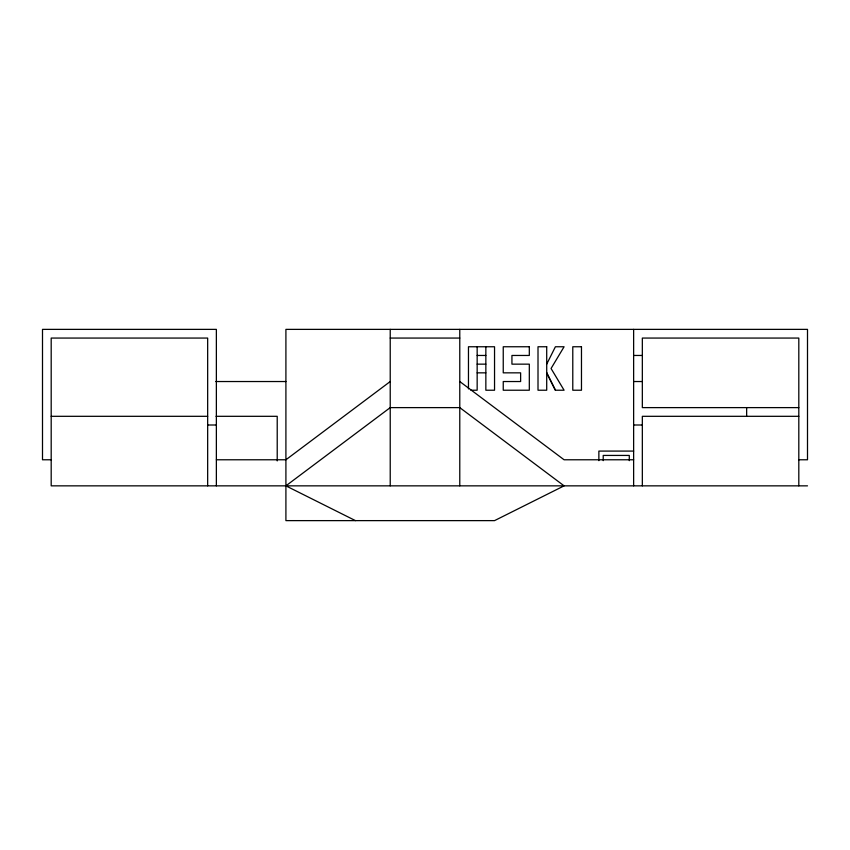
<?xml version="1.0" encoding="UTF-8"?>
<svg xmlns="http://www.w3.org/2000/svg" width="850" height="850" viewBox="0 0 850 850"><rect width="100%" height="100%" fill="white"/><g stroke="black" fill="none" stroke-linecap="round" stroke-linejoin="round"><path stroke-width="1.27" d="M390.224 485.849L390.224 329.375M459.776 329.375L459.776 485.849M546.709 364.151L555.401 346.757L564.092 346.757L551.055 368.496L564.092 390.224L555.401 390.224L546.709 372.842L555.401 390.224M390.224 381.533L285.908 459.776L216.367 459.776M390.224 338.066L459.776 338.066M477.158 355.459L485.849 355.459M633.633 355.459L642.334 355.459M477.158 364.151L485.849 364.151M477.158 372.842L485.849 372.842M215.794 381.533L285.908 381.533M633.633 381.533L642.334 381.533M470.953 390.224L477.158 390.224L477.158 346.757M798.809 407.618L642.334 407.618L642.334 338.066L798.809 338.066L798.809 485.849M51.191 416.309L207.666 416.309M216.028 416.309L277.217 416.309L277.217 460.923M798.809 416.309L642.334 416.309L642.334 485.849M207.666 425L216.367 425M633.633 425L642.334 425M633.633 451.084L598.867 451.084L598.867 460.647M51.191 459.776L42.5 459.776L42.5 329.375L216.367 329.375L216.367 485.849M633.633 459.776L564.092 459.776L459.776 381.533M798.809 459.776L807.5 459.776L807.5 329.375L285.908 329.375L285.908 520.625L494.541 520.625L564.092 485.849L459.776 407.618L390.224 407.618L285.908 485.849L355.459 520.625M807.5 485.849L51.191 485.849L51.191 338.066L207.666 338.066L207.666 485.849M746.651 407.618L746.651 416.309M633.633 329.375L633.633 485.849M629.287 460.647L629.287 455.43L603.213 455.43L603.213 460.647M485.849 346.757L485.849 390.224L494.541 390.224L494.541 346.757L468.467 346.757L468.467 388.907M529.316 346.757L503.243 346.757L503.243 372.842L520.625 372.842L520.625 381.533L503.243 381.533L503.243 390.224L529.316 390.224L529.316 364.151L511.934 364.151L511.934 355.459L529.316 355.459L529.316 346.757M546.709 346.757L538.008 346.757L538.008 390.224L546.709 390.224L546.709 346.757M581.474 346.757L572.783 346.757L572.783 390.224L581.474 390.224L581.474 346.757"/></g></svg>
